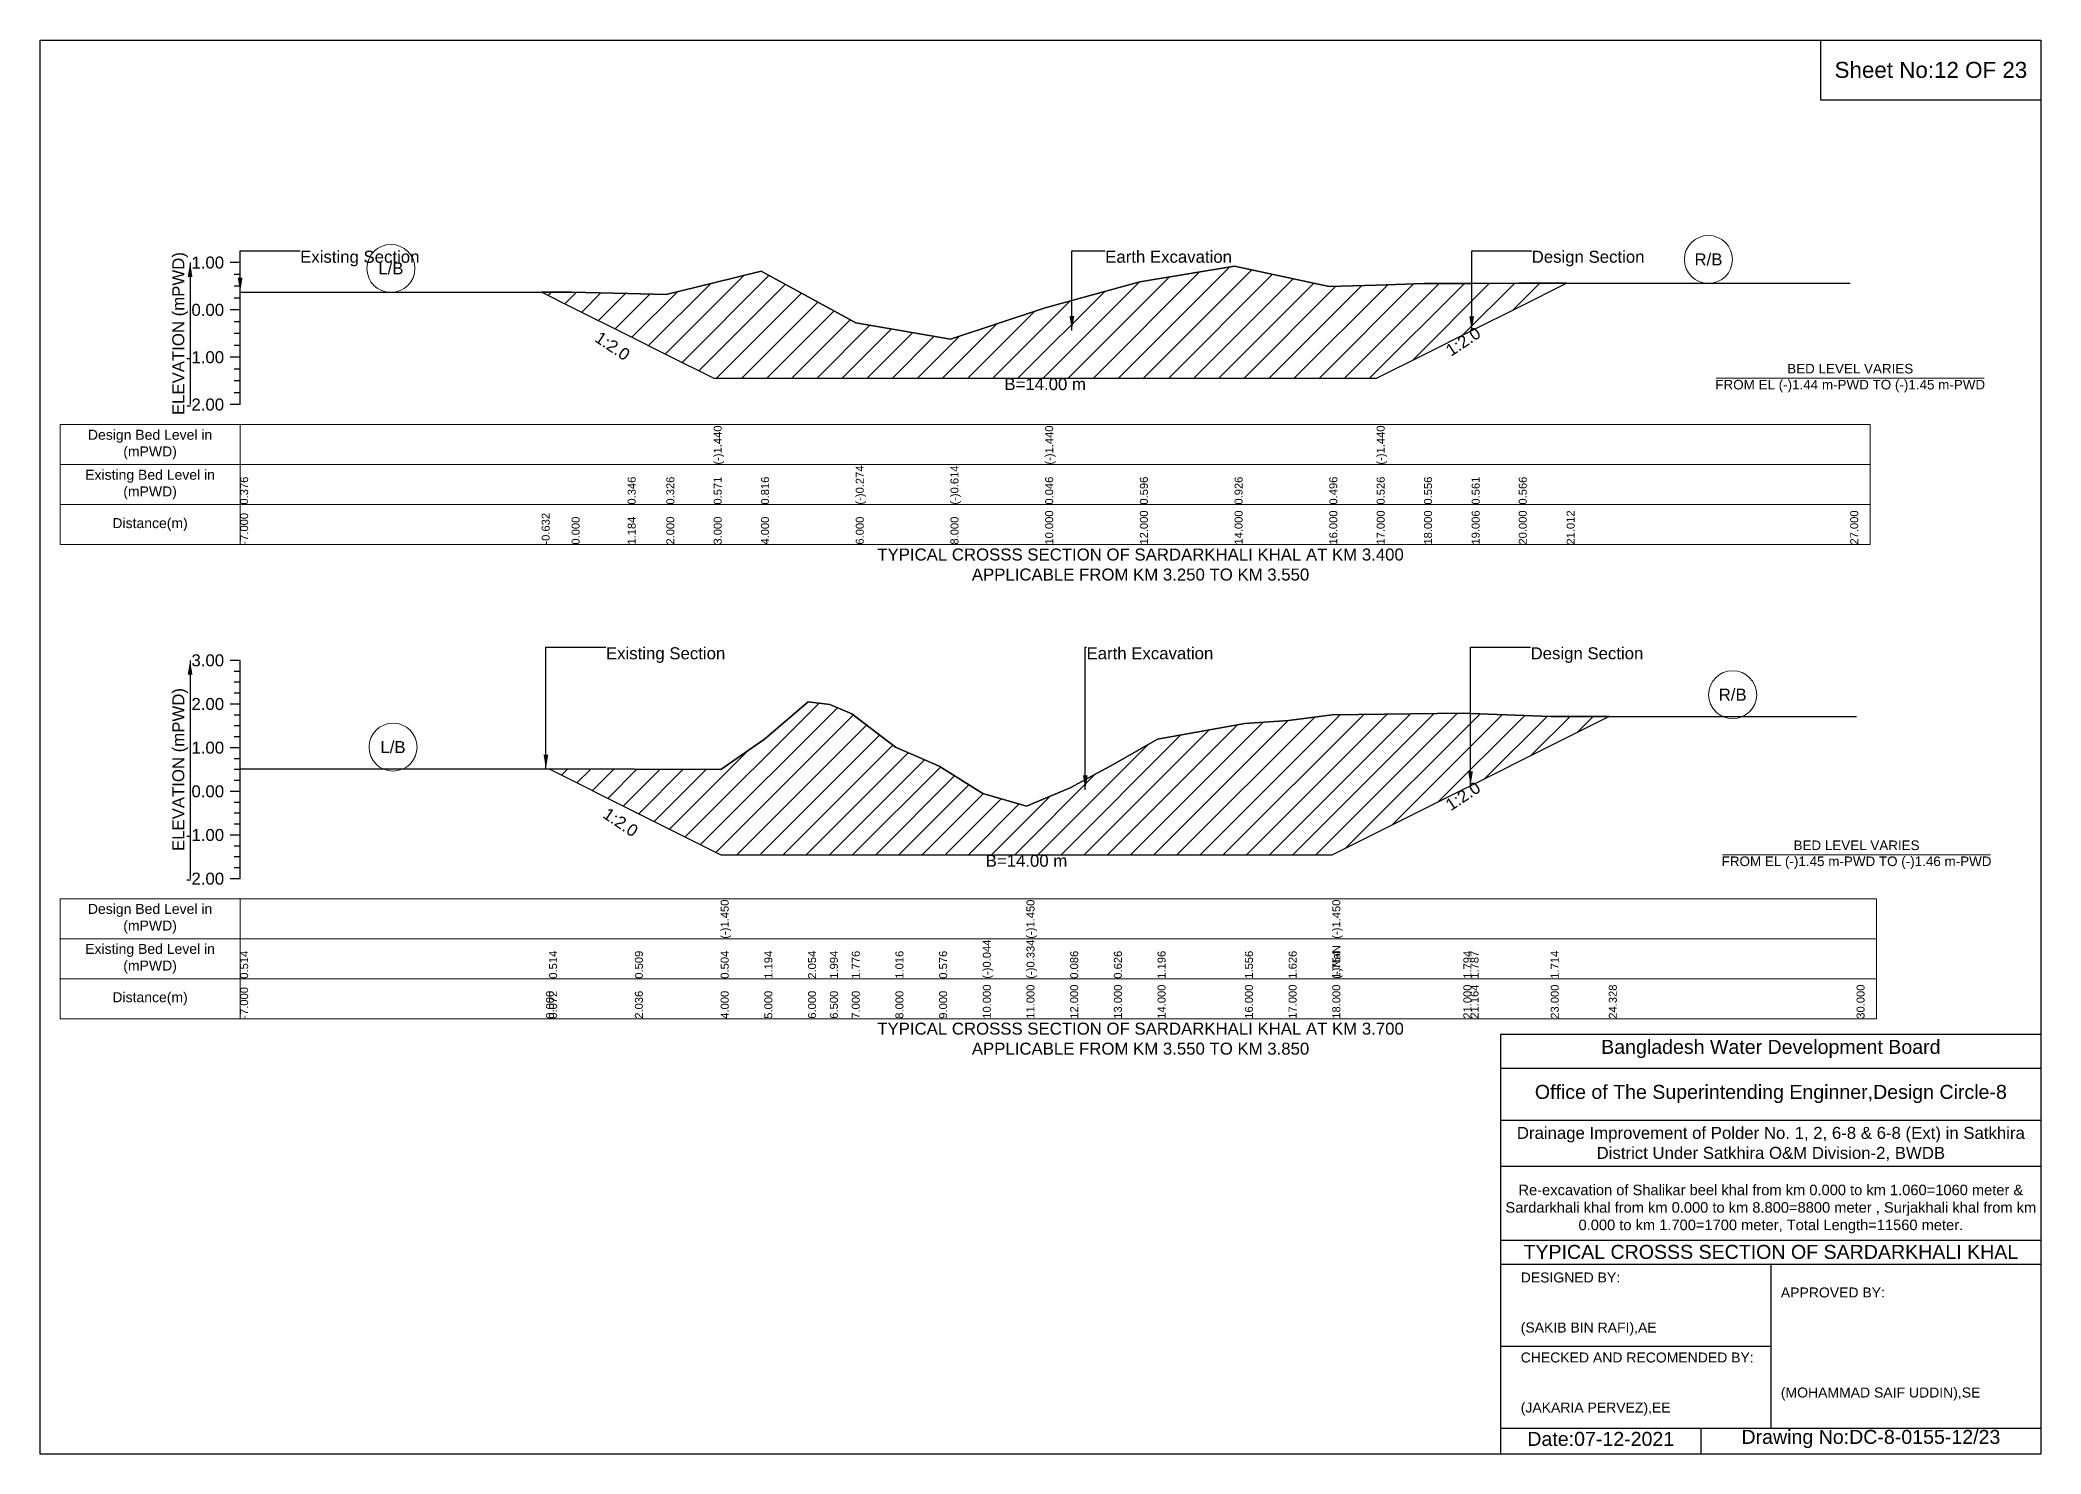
# Model space of a CAD drawing. Header units: inches. Extents: x 93000 to 506000, y -4242 to 0.
# Drawn here: x 210000 to 216000, y -4242 to 0 of the extents above; entities that cross this region are included whole.
import ezdxf

# ---------------------------------------------------------------- set-up
doc = ezdxf.new("R2010")
doc.units = ezdxf.units.IN
doc.header["$LTSCALE"] = 7
doc.header["$MEASUREMENT"] = 0
for name, color, linetype, lineweight in [('Cross section Data Border', 7, 'Continuous', 9), ('Cross Section Labels', 7, 'Continuous', 9), ('Existing_Bed_Level for Xsection', 7, 'Continuous', 25)]:
    doc.layers.add(name, color=color, linetype=linetype, lineweight=lineweight)
doc.styles.get("Standard").update_dxf_attribs({"font": 'arial.ttf'})
doc.dimstyles.get("Standard").update_dxf_attribs({"dimtxt": 0.18, "dimasz": 0.18, "dimexe": 0.18, "dimexo": 0.0625, "dimgap": 0.09, "dimtad": 0, "dimtih": 1, "dimtoh": 1, "dimdec": 4, "dimzin": 0, "dimdsep": 46, "dimtxsty": 'Standard', "dimcen": 0.09, "dimadec": 0, "dimazin": 0, "dimtfac": 1, "dimtdec": 4, "dimtofl": 0, "dimtmove": 0, "dimatfit": 3, "dimfxl": 1, "dimtolj": 1, "dimtzin": 0, "dimarcsym": 0})

msp = doc.modelspace()

# ---------------------------------------------------------------- hatches: boundary and pattern name
at = {"layer": 'Existing_Bed_Level for Xsection'}
h = msp.add_hatch(dxfattribs=at)
h.set_pattern_fill('ANSI31', color=256, scale=426, style=0)
h.paths.add_polyline_path([(211504.3, -756.4), (211594, -801.3), (211762.1, -885.4), (211878, -943.3), (212020, -1014.3), (212162, -1014.3), (212446, -1014.3), (212730, -1014.3), (213014, -1014.3), (213298, -1014.3), (213582, -1014.3), (213866, -1014.3), (214008, -1014.3), (214150, -943.3), (214292.9, -871.9), (214434, -801.3), (214577.7, -729.4), (214434, -729.4), (214292.9, -730.1), (214150, -730.9), (214008, -735.1), (213866, -739.4), (213582, -678.3), (213298, -725.2), (213014, -803.3), (212730, -897), (212446, -848.7), (212162, -693.9), (212020, -728.7), (211878, -763.5), (211762.1, -760.6), (211594, -756.4)])
h = msp.add_hatch(dxfattribs=at)
h.set_pattern_fill('ANSI31', color=256, scale=393, style=0)
h.paths.add_polyline_path([(211526.5, -2186.9), (211783.7, -2315.6), (212041, -2444.2), (212172, -2444.2), (212303, -2444.2), (212368.5, -2444.2), (212434, -2444.2), (212565, -2444.2), (212696, -2444.2), (212827, -2444.2), (212958, -2444.2), (213089, -2444.2), (213220, -2444.2), (213351, -2444.2), (213613, -2444.2), (213744, -2444.2), (213875, -2444.2), (214268, -2247.7), (214289.5, -2237), (214530, -2116.7), (214704, -2029.7), (214530, -2029.7), (214289.5, -2020.1), (214268, -2019.2), (213875, -2024.5), (213744, -2041.2), (213613, -2050.4), (213351, -2097.6), (213220, -2172.2), (213089, -2243), (212958, -2298), (212827, -2260), (212696, -2178.8), (212565, -2121.2), (212434, -2021.6), (212368.5, -1993), (212303, -1985.2), (212172, -2097.8), (212041, -2188.2), (211783.7, -2187.6)])

# ---------------------------------------------------------------- linework, layer by layer
for points in [[(210000, 0), (216000, 0), (216000, -4242), (210000, -4242)], [(215340, 0), (216000, 0), (216000, -180), (215340, -180)]]:
    msp.add_lwpolyline(points, close=True)
for points in [[(214380, -4242), (214380, -2982), (216000, -2982)], [(214380, -3084), (216000, -3084)], [(214380, -3240), (216000, -3240)], [(214380, -3378), (216000, -3378)], [(214380, -3600), (216000, -3600)], [(214380, -3672), (216000, -3672)], [(215190, -3672), (215190, -4164)], [(214380, -3918), (215190, -3918)], [(214380, -4164), (216000, -4164)], [(214980, -4164), (214980, -4242)]]:
    msp.add_lwpolyline(points)
at = {"layer": 'Cross section Data Border'}
for points in [[(210060, -1153.8), (215488, -1153.8), (215488, -1513.8), (210060, -1513.8)], [(210060, -2576.2), (215507, -2576.2), (215507, -2936.2), (210060, -2936.2)]]:
    msp.add_lwpolyline(points, close=True, dxfattribs=at)
for points in [[(210600, -1153.8), (210600, -1513.8)], [(210060, -1273.8), (215488, -1273.8)], [(210060, -1393.8), (215488, -1393.8)], [(210600, -2576.2), (210600, -2936.2)], [(210060, -2696.2), (215507, -2696.2)], [(210060, -2816.2), (215507, -2816.2)]]:
    msp.add_lwpolyline(points, dxfattribs=at)
at = {"layer": 'Cross Section Labels'}
for points in [[(215026.1, -1014.3), (215829.9, -1014.3)], [(215045.1, -2444.2), (215848.9, -2444.2)]]:
    msp.add_lwpolyline(points, dxfattribs=at)
for centre in [(215002.9, -658.4), (211052.1, -685.4), (215075.5, -1964.2), (211058.5, -2121.4)]:
    msp.add_circle(centre, 72, dxfattribs=at)
at = {"layer": 'Existing_Bed_Level for Xsection'}
for points in [[(210600, -667.8), (210570, -667.8)], [(210600, -703.3), (210582, -703.3)], [(210600, -1093.8), (210600, -951.8), (210600, -809.8), (210600, -667.8)], [(210600, -756.4), (211504.3, -756.4), (211594, -756.4), (211762.1, -760.6), (211878, -763.5), (212020, -728.7), (212020, -728.7), (212162, -693.9), (212446, -848.7), (212730, -897), (213014, -803.3), (213014, -803.3), (213298, -725.2), (213582, -678.3), (213866, -739.4), (214008, -735.1), (214008, -735.1), (214150, -730.9), (214292.9, -730.1), (214434, -729.4), (214577.7, -729.4), (215428, -729.4)], [(210600, -738.8), (210582, -738.8)], [(210600, -774.3), (210582, -774.3)], [(210600, -809.8), (210570, -809.8)], [(210600, -845.3), (210582, -845.3)], [(210600, -880.8), (210582, -880.8)], [(210600, -951.8), (210570, -951.8)], [(210600, -916.3), (210582, -916.3)], [(210600, -987.3), (210582, -987.3)], [(210600, -1022.8), (210582, -1022.8)], [(210600, -1058.3), (210582, -1058.3)], [(210600, -1093.8), (210570, -1093.8)], [(210600, -1861.2), (210570, -1861.2)], [(210600, -1894), (210582, -1894)], [(210600, -2516.2), (210600, -2385.2), (210600, -2254.2), (210600, -2123.2), (210600, -1992.2), (210600, -1861.2)], [(210600, -1926.7), (210582, -1926.7)], [(210600, -1959.5), (210582, -1959.5)], [(210600, -1992.2), (210570, -1992.2)], [(210600, -2025), (210582, -2025)], [(210600, -2186.9), (211517, -2186.9), (211526.5, -2186.9), (211783.7, -2187.6), (212041, -2188.2), (212041, -2188.2), (212172, -2097.8), (212303, -1985.2), (212368.5, -1993), (212434, -2021.6), (212565, -2121.2), (212696, -2178.8), (212827, -2260), (212958, -2298), (212958, -2298), (213089, -2243), (213220, -2172.2), (213351, -2097.6), (213613, -2050.4), (213744, -2041.2), (213875, -2024.5), (213875, -2024.5), (214268, -2019.2), (214289.5, -2020.1), (214530, -2029.7), (214704, -2029.7), (215447, -2029.7)], [(210600, -2057.7), (210582, -2057.7)], [(210600, -2090.5), (210582, -2090.5)], [(210600, -2123.2), (210570, -2123.2)], [(210600, -2156), (210582, -2156)], [(210600, -2188.7), (210582, -2188.7)], [(210600, -2254.2), (210570, -2254.2)], [(210600, -2221.5), (210582, -2221.5)], [(210600, -2287), (210582, -2287)], [(210600, -2319.7), (210582, -2319.7)], [(210600, -2385.2), (210570, -2385.2)], [(210600, -2352.5), (210582, -2352.5)], [(210600, -2418), (210582, -2418)], [(210600, -2450.7), (210582, -2450.7)], [(210600, -2516.2), (210570, -2516.2)], [(210600, -2483.5), (210582, -2483.5)]]:
    msp.add_lwpolyline(points, dxfattribs=at)
for points in [[(211504.3, -756.4), (211594, -801.3), (211762.1, -885.4), (211878, -943.3), (212020, -1014.3), (212020, -1014.3), (212162, -1014.3), (212446, -1014.3), (212730, -1014.3), (213014, -1014.3), (213014, -1014.3), (213298, -1014.3), (213582, -1014.3), (213866, -1014.3), (214008, -1014.3), (214008, -1014.3), (214150, -943.3), (214292.9, -871.9), (214434, -801.3), (214577.7, -729.4), (214434, -729.4), (214292.9, -730.1), (214150, -730.9), (214008, -735.1), (214008, -735.1), (213866, -739.4), (213582, -678.3), (213298, -725.2), (213014, -803.3), (213014, -803.3), (212730, -897), (212446, -848.7), (212162, -693.9), (212020, -728.7), (212020, -728.7), (211878, -763.5), (211762.1, -760.6), (211594, -756.4)], [(211526.5, -2186.9), (211526.5, -2186.9), (211783.7, -2315.6), (212041, -2444.2), (212041, -2444.2), (212172, -2444.2), (212303, -2444.2), (212368.5, -2444.2), (212434, -2444.2), (212565, -2444.2), (212696, -2444.2), (212827, -2444.2), (212958, -2444.2), (212958, -2444.2), (213089, -2444.2), (213220, -2444.2), (213351, -2444.2), (213613, -2444.2), (213744, -2444.2), (213875, -2444.2), (213875, -2444.2), (214268, -2247.7), (214289.5, -2237), (214530, -2116.7), (214704, -2029.7), (214704, -2029.7), (214704, -2029.7), (214530, -2029.7), (214289.5, -2020.1), (214268, -2019.2), (213875, -2024.5), (213875, -2024.5), (213744, -2041.2), (213613, -2050.4), (213351, -2097.6), (213220, -2172.2), (213089, -2243), (212958, -2298), (212958, -2298), (212827, -2260), (212696, -2178.8), (212565, -2121.2), (212434, -2021.6), (212368.5, -1993), (212303, -1985.2), (212172, -2097.8), (212041, -2188.2), (212041, -2188.2), (211783.7, -2187.6), (211526.5, -2186.9)]]:
    msp.add_lwpolyline(points, close=True, dxfattribs=at)

# ---------------------------------------------------------------- texts
at = {"attachment_point": 5}
for s, insert, char_height in [('Sheet No:12 OF 23', (215670, -90), 48), ('Bangladesh Water Development Board', (215190, -3027), 42), ('Office of The Superintending Enginner,Design Circle-8', (215190, -3162), 42)]:
    msp.add_mtext(s, dxfattribs=dict(at, insert=insert, char_height=char_height))
for s, insert, char_height, width, attachment_point in [('Drainage Improvement of Polder No. 1, 2, 6-8 & 6-8 (Ext) in Satkhira District Under Satkhira O&M Division-2, BWDB', (215190, -3312), 36, 1680, 5), ('Re-excavation of Shalikar beel khal from km 0.000 to km 1.060=1060 meter & Sardarkhali khal from km 0.000 to km 8.800=8800 meter , Surjakhali khal from km 0.000 to km 1.700=1700 meter, Total Length=11560 meter.', (215190, -3507), 31.4683, 1620, 5), ('TYPICAL CROSSS SECTION OF SARDARKHALI KHAL', (215190, -3636), 42, 1680, 5), ('DESIGNED BY:^J^J^J(SAKIB BIN RAFI),AE', (214440, -3792), 30, 840, 4), ('APPROVED BY:^J^J^J^J^J^J(MOHAMMAD SAIF UDDIN),SE', (215220, -3912), 30, 840, 4), ('CHECKED AND RECOMENDED BY:^J^J^J(JAKARIA PERVEZ),EE', (214440, -4032), 30, 840, 4), ('Date:07-12-2021', (214680, -4197), 42, 840, 5), ('Drawing No:DC-8-0155-12/23', (215490, -4197), 42, 1320, 5)]:
    msp.add_mtext(s, dxfattribs=dict(insert=insert, char_height=char_height, width=width, attachment_point=attachment_point))
at = {"layer": 'Cross section Data Border', "char_height": 30, "width": 480, "attachment_point": 5}
for s, insert in [('Design Bed Level in (mPWD)', (210330, -1213.8)), ('Existing Bed Level in (mPWD)', (210330, -1333.8)), ('Distance(m)', (210330, -1453.8)), ('Design Bed Level in (mPWD)', (210330, -2636.2)), ('Existing Bed Level in (mPWD)', (210330, -2756.2)), ('Distance(m)', (210330, -2876.2))]:
    msp.add_mtext(s, dxfattribs=dict(at, insert=insert))
at = {"layer": 'Cross Section Labels'}
for s, insert, char_height, attachment_point in [('Existing Section', (210780, -632.3), 36, 1), ('Earth Excavation', (213194, -632.3), 36, 1), ('Design Section', (214472.9, -632.3), 36, 1), ('R/B', (215002.9, -658.4), 36, 5), ('L/B', (211052.1, -685.4), 36, 5), ('B=14.00 m', (213014, -1014.3), 36, 2), ('BED LEVEL VARIES ^JFROM EL (-)1.44 m-PWD TO (-)1.45 m-PWD', (215428, -1014.3), 28.8, 5), ('TYPICAL CROSSS SECTION OF SARDARKHALI KHAL AT KM 3.400^JAPPLICABLE FROM KM 3.250 TO KM 3.550', (213300, -1573.8), 36, 5), ('Existing Section', (211697, -1821.9), 36, 1), ('Earth Excavation', (213138, -1821.9), 36, 1), ('Design Section', (214469.5, -1821.9), 36, 1), ('R/B', (215075.5, -1964.2), 36, 5), ('L/B', (211058.5, -2121.4), 36, 5), ('B=14.00 m', (212958, -2444.2), 36, 2), ('BED LEVEL VARIES ^JFROM EL (-)1.45 m-PWD TO (-)1.46 m-PWD', (215447, -2444.2), 28.8, 5), ('TYPICAL CROSSS SECTION OF SARDARKHALI KHAL AT KM 3.700^JAPPLICABLE FROM KM 3.550 TO KM 3.850', (213300, -2996.2), 36, 5)]:
    msp.add_mtext(s, dxfattribs=dict(at, insert=insert, char_height=char_height, attachment_point=attachment_point))
at = {"layer": 'Cross Section Labels', "char_height": 36, "attachment_point": 2}
for insert, rotation in [((211726.6, -903.1), 326.30993), ((214257.4, -889.6), 33.69007), ((214256.7, -2253.3), 33.69007), ((211751, -2331.9), 326.30993)]:
    msp.add_mtext('1:2.0', dxfattribs=dict(at, insert=insert, rotation=rotation))
at = {"layer": 'Existing_Bed_Level for Xsection', "rotation": 90}
for s, insert, char_height, attachment_point in [('ELEVATION (mPWD)', (210420, -880.8), 36, 5), ('(-)1.440', (212020, -1273.8), 24, 1), ('(-)1.440', (213014, -1273.8), 24, 1), ('(-)1.440', (214008, -1273.8), 24, 1), ('0.376', (210600, -1393.8), 24, 1), ('0.376', (210600, -1393.8), 24, 1), ('0.376', (210600, -1393.8), 24, 1), ('0.346', (211762.1, -1393.8), 24, 1), ('0.326', (211878, -1393.8), 24, 1), ('0.571', (212020, -1393.8), 24, 1), ('0.571', (212020, -1393.8), 24, 1), ('0.571', (212020, -1393.8), 24, 1), ('0.816', (212162, -1393.8), 24, 1), ('(-)0.274', (212446, -1393.8), 24, 1), ('(-)0.614', (212730, -1393.8), 24, 1), ('0.046', (213014, -1393.8), 24, 1), ('0.046', (213014, -1393.8), 24, 1), ('0.046', (213014, -1393.8), 24, 1), ('0.596', (213298, -1393.8), 24, 1), ('0.926', (213582, -1393.8), 24, 1), ('0.496', (213866, -1393.8), 24, 1), ('0.526', (214008, -1393.8), 24, 1), ('0.526', (214008, -1393.8), 24, 1), ('0.526', (214008, -1393.8), 24, 1), ('0.556', (214150, -1393.8), 24, 1), ('0.561', (214292.9, -1393.8), 24, 1), ('0.566', (214434, -1393.8), 24, 1), ('0.566', (214434, -1393.8), 24, 1), ('0.566', (214434, -1393.8), 24, 1), ('-7.000', (210600, -1513.8), 24, 1), ('-0.632', (211504.3, -1513.8), 24, 1), ('0.000', (211594, -1513.8), 24, 1), ('1.184', (211762.1, -1513.8), 24, 1), ('2.000', (211878, -1513.8), 24, 1), ('3.000', (212020, -1513.8), 24, 1), ('3.000', (212020, -1513.8), 24, 1), ('3.000', (212020, -1513.8), 24, 1), ('4.000', (212162, -1513.8), 24, 1), ('6.000', (212446, -1513.8), 24, 1), ('8.000', (212730, -1513.8), 24, 1), ('10.000', (213014, -1513.8), 24, 1), ('10.000', (213014, -1513.8), 24, 1), ('10.000', (213014, -1513.8), 24, 1), ('12.000', (213298, -1513.8), 24, 1), ('14.000', (213582, -1513.8), 24, 1), ('16.000', (213866, -1513.8), 24, 1), ('17.000', (214008, -1513.8), 24, 1), ('17.000', (214008, -1513.8), 24, 1), ('17.000', (214008, -1513.8), 24, 1), ('18.000', (214150, -1513.8), 24, 1), ('19.006', (214292.9, -1513.8), 24, 1), ('20.000', (214434, -1513.8), 24, 1), ('21.012', (214577.7, -1513.8), 24, 1), ('27.000', (215428, -1513.8), 24, 1), ('ELEVATION (mPWD)', (210420, -2188.7), 36, 5), ('(-)1.450', (212041, -2696.2), 24, 1), ('(-)1.450', (212958, -2696.2), 24, 1), ('(-)1.450', (213875, -2696.2), 24, 1), ('(-)0.044', (212827, -2816.2), 24, 1), ('(-)0.334', (212958, -2816.2), 24, 1), ('(-)0.334', (212958, -2816.2), 24, 1), ('(-)0.334', (212958, -2816.2), 24, 1), ('0.514', (210600, -2816.2), 24, 1), ('0.514', (210600, -2816.2), 24, 1), ('0.514', (211526.5, -2816.2), 24, 1), ('0.509', (211783.7, -2816.2), 24, 1), ('0.504', (212041, -2816.2), 24, 1), ('0.504', (212041, -2816.2), 24, 1), ('0.504', (212041, -2816.2), 24, 1), ('1.194', (212172, -2816.2), 24, 1), ('2.054', (212303, -2816.2), 24, 1), ('1.994', (212368.5, -2816.2), 24, 1), ('1.776', (212434, -2816.2), 24, 1), ('1.016', (212565, -2816.2), 24, 1), ('0.576', (212696, -2816.2), 24, 1), ('0.086', (213089, -2816.2), 24, 1), ('0.626', (213220, -2816.2), 24, 1), ('1.196', (213351, -2816.2), 24, 1), ('1.556', (213613, -2816.2), 24, 1), ('1.626', (213744, -2816.2), 24, 1), ('(-)NaN', (213875, -2816.2), 24, 1), ('1.754', (213875, -2816.2), 24, 1), ('1.754', (213875, -2816.2), 24, 1), ('1.794', (214268, -2816.2), 24, 1), ('1.787', (214289.5, -2816.2), 24, 1), ('1.714', (214530, -2816.2), 24, 1), ('1.714', (214530, -2816.2), 24, 1), ('1.714', (214530, -2816.2), 24, 1), ('-7.000', (210600, -2936.2), 24, 1), ('0.000', (211517, -2936.2), 24, 1), ('0.072', (211526.5, -2936.2), 24, 1), ('2.036', (211783.7, -2936.2), 24, 1), ('4.000', (212041, -2936.2), 24, 1), ('4.000', (212041, -2936.2), 24, 1), ('4.000', (212041, -2936.2), 24, 1), ('5.000', (212172, -2936.2), 24, 1), ('6.000', (212303, -2936.2), 24, 1), ('6.500', (212368.5, -2936.2), 24, 1), ('7.000', (212434, -2936.2), 24, 1), ('8.000', (212565, -2936.2), 24, 1), ('9.000', (212696, -2936.2), 24, 1), ('10.000', (212827, -2936.2), 24, 1), ('11.000', (212958, -2936.2), 24, 1), ('11.000', (212958, -2936.2), 24, 1), ('11.000', (212958, -2936.2), 24, 1), ('12.000', (213089, -2936.2), 24, 1), ('13.000', (213220, -2936.2), 24, 1), ('14.000', (213351, -2936.2), 24, 1), ('16.000', (213613, -2936.2), 24, 1), ('17.000', (213744, -2936.2), 24, 1), ('18.000', (213875, -2936.2), 24, 1), ('18.000', (213875, -2936.2), 24, 1), ('18.000', (213875, -2936.2), 24, 1), ('21.000', (214268, -2936.2), 24, 1), ('21.164', (214289.5, -2936.2), 24, 1), ('23.000', (214530, -2936.2), 24, 1), ('24.328', (214704, -2936.2), 24, 1), ('30.000', (215447, -2936.2), 24, 1)]:
    msp.add_mtext(s, dxfattribs=dict(at, insert=insert, char_height=char_height, attachment_point=attachment_point))
at = {"layer": 'Existing_Bed_Level for Xsection', "char_height": 36, "attachment_point": 6}
for s, insert in [('1.00', (210552, -667.8)), ('0.00', (210552, -809.8)), ('-1.00', (210552, -951.8)), ('-2.00', (210552, -1093.8)), ('3.00', (210552, -1861.2)), ('2.00', (210552, -1992.2)), ('1.00', (210552, -2123.2)), ('0.00', (210552, -2254.2)), ('-1.00', (210552, -2385.2)), ('-2.00', (210552, -2516.2))]:
    msp.add_mtext(s, dxfattribs=dict(at, insert=insert))

# ---------------------------------------------------------------- leaders
at = {"layer": 'Cross Section Labels', "annotation_type": 0, "has_hookline": 1, "hookline_direction": 0}
for points, text_width in [([(210600, -756.4), (210600, -632.3), (210779.9, -632.3)], 350.4), ([(213094.1, -871.3), (213094.1, -632.3), (213193.9, -632.3)], 372.7), ([(214292.9, -871.9), (214292.9, -632.3), (214472.8, -632.3)], 330.9), ([(211517, -2186.9), (211517, -1821.9), (211696.9, -1821.9)], 350.4), ([(213134.3, -2249), (213134.3, -1821.9), (213137.9, -1821.9)], 372.7), ([(214289.5, -2237), (214289.5, -1821.9), (214469.4, -1821.9)], 330.9)]:
    msp.add_leader(points, dimstyle='Standard', override={"dimasz": 43.2}, dxfattribs=dict(at, text_width=text_width))
at = {"layer": 'Existing_Bed_Level for Xsection'}
for points in [[(210450, -667.8), (210450, -1093.8)], [(210450, -1861.2), (210450, -2516.2)]]:
    msp.add_leader(points, dimstyle='Standard', override={"dimasz": 43.2}, dxfattribs=at)

doc.saveas('drawing.dxf')
